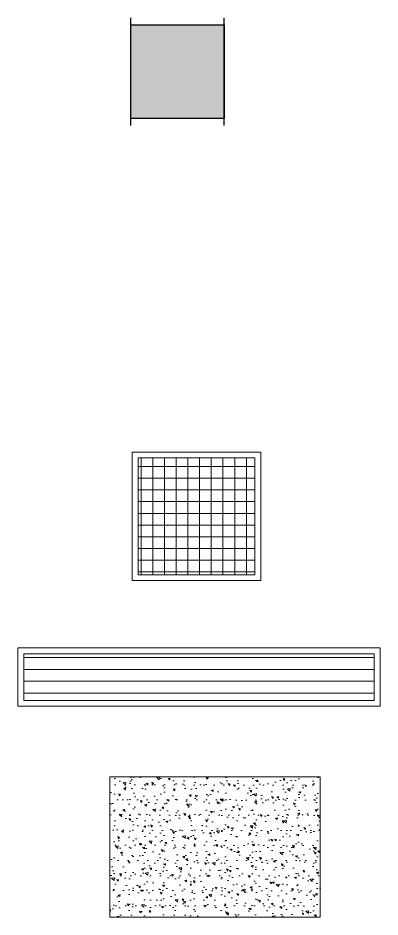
# Model space of a CAD drawing. Extents: x 127492 to 142443, y 116686 to 152629.
# Drawn here: x 128122 to 129672, y 121622 to 125470 of the extents above; entities that cross this region are included whole.
import ezdxf

# ---------------------------------------------------------------- set-up
doc = ezdxf.new("R2010")
doc.units = 0
doc.layers.get('0').update_dxf_attribs({"lineweight": 0})
for name, color, linetype, lineweight in [('BW-PenoShade', 223, 'Continuous', 0), ('BW-PenoWall', 210, 'Continuous', 0), ('Hvac-BWPeno', 200, 'Continuous', 0), ('Hvac-EAGrille', 32, 'Continuous', 9), ('Hvacequip', 4, 'Continuous', 25), ('Hvacequip-Shading', 253, 'Continuous', 0)]:
    doc.layers.add(name, color=color, linetype=linetype, lineweight=lineweight)

# ---------------------------------------------------------------- blocks, each defined once
blk = doc.blocks.new('TBH RECFAN')
at = {"layer": 'Hvacequip-Shading'}
h = blk.add_hatch(color=256, dxfattribs=at)
h.dxf.hatch_style = 1
h.paths.add_polyline_path([(0, 400), (400, 400), (400, 0), (0, 0)])
at = {"layer": 'Hvacequip'}
for p, q in [((0, -30), (0, 430)), ((400, -30), (400, 430))]:
    blk.add_line(p, q, dxfattribs=at)
blk.add_lwpolyline([(0, 400), (400, 400), (400, 0), (0, 0)], close=True, dxfattribs=at)
blk = doc.blocks.new('DoubleDeflection')
at = {"linetype": 'Continuous'}
h = blk.add_hatch(dxfattribs=at)
h.set_pattern_fill('_USER', color=8, scale=50, style=0, double=1, pattern_type=0)
h.set_pattern_definition([(0, (-93450, -56050), (0, 50), []), (90, (-93450, -56050), (-50, 3.061616997868383e-15), [])])
h.paths.add_polyline_path([(-500, -9.592326932761353e-14), (0, -9.592326932761353e-14), (0, 499.9999999999999), (-500, 499.9999999999999)])
at = {"color": 0, "linetype": 'Continuous'}
blk.add_lwpolyline([(-525, -25.0000000000001), (25, -25.0000000000001), (25, 524.9999999999999), (-525, 524.9999999999999)], close=True, dxfattribs=at)
at = {"color": 1, "linetype": 'Continuous'}
blk.add_lwpolyline([(-500, -9.592326932761353e-14), (0, -9.592326932761353e-14), (0, 499.9999999999999), (-500, 499.9999999999999)], close=True, dxfattribs=at)
blk = doc.blocks.new('Linear-BarGrille')
h = blk.add_hatch()
h.set_pattern_fill('ANSI31', color=8, scale=16, angle=315)
h.set_pattern_definition([(0, (0, 0), (1.06581410364015e-14, 50.8), [])])
h.paths.add_polyline_path([(1500, 200), (0, 200), (0, 0), (1500, 0)])
at = {"color": 0, "flags": 128}
blk.add_lwpolyline([(1525, 225), (-25, 225), (-25, -25), (1525, -25)], close=True, dxfattribs=at)
at = {"color": 1, "flags": 128}
blk.add_lwpolyline([(1500, 200), (0, 200), (0, 0), (1500, 0), (1500, 200)], dxfattribs=at)
blk = doc.blocks.new('Concrete pad')
at = {"layer": 'BW-PenoShade', "linetype": 'Continuous'}
h = blk.add_hatch(dxfattribs=at)
h.set_pattern_fill('AR-CONC', color=9, scale=0.5, angle=91.99999999999977, style=0)
h.set_pattern_definition([(141.9999999999998, (23747.68828991553, -123197.4313157314), (4.785611311890442, 91.31497654066123), [9.525, -104.775]), (86.99999999999976, (23747.68828991553, -123197.4313157314), (-94.85524045064665, -20.94486991264593), [7.619999999999997, -83.82029208499996]), (192.4514446999998, (23748.08708989584, -123189.8217587763), (-90.06962523877206, 70.37010652371855), [8.095004399999995, -89.04512229999996]), (138.1841999999998, (23722.30376290925, -123198.3177629477), (16.27809739438262, 136.1905814748913), [14.28749999999999, -157.1624999999999]), (188.6355576099998, (23723.6602577202, -123186.9685583327), (-127.7803420406682, 114.312233323987), [12.14251157, -133.56780408]), (83.18415116999982, (23722.30376290925, -123198.3177629477), (-127.7803420348126, 114.3122333309326), [11.429983535, -125.72986596]), (112.9999999999998, (23728.2066710527, -123185.4038876405), (48.45581752165851, 77.5455179126828), [9.525, -104.775]), (57.99999999999979, (23728.2066710527, -123185.4038876405), (-93.1163117372381, 27.66815645274353), [7.619999999999997, -83.81999999999995]), (163.4514449999998, (23732.24465587179, -123178.9417611497), (-44.6604946847277, 105.2136741799086), [8.0950044, -89.04496879999999]), (129.4999999999998, (23747.68828991553, -123197.4313157314), (-42.30566046351581, 0.0678967283048475), [0, -82.804, 0, -85.09, 0, -84.1375]), (99.49999999999979, (23747.68828991553, -123197.4313157314), (-51.22576005508463, 31.64135306839605), [0, -48.514, 0, -80.899, 0, -32.0675]), (59.49999999999979, (23748.67667856164, -123225.7350633434), (0.4966053338513654, 67.8539636609564), [0, -31.75, 0, -99.06, 0, -131.445]), (49.49999999999979, (23749.11990216976, -123238.4273268466), (-15.29031788966063, 73.57578667553018), [0, -41.275, 0, -65.786, 0, -93.345])])
h.paths.add_polyline_path([(0, 600), (0, 0), (900, 0), (900, 600)])
at = {"layer": 'BW-PenoWall', "linetype": 'Continuous', "flags": 128}
blk.add_lwpolyline([(0, 600), (0, 0), (900, 0), (900, 600), (0, 600)], dxfattribs=at)

msp = doc.modelspace()

# ---------------------------------------------------------------- block references
at = {"layer": 'Hvac-BWPeno'}
msp.add_blockref('Concrete pad', (128515.9593500877, 121622.3729850262), dxfattribs=at)
at = {"layer": 'Hvac-EAGrille', "rotation": 270}
msp.add_blockref('DoubleDeflection', (128636.483533695, 123087.498054717), dxfattribs=at)
at = {"layer": 'Hvac-EAGrille'}
msp.add_blockref('Linear-BarGrille', (128147.3084019133, 122549.1177996819), dxfattribs=at)
at = {"layer": 'Hvacequip'}
msp.add_blockref('TBH RECFAN', (128605.2828325356, 125040.0640850148), dxfattribs=at)

doc.saveas('drawing.dxf')
